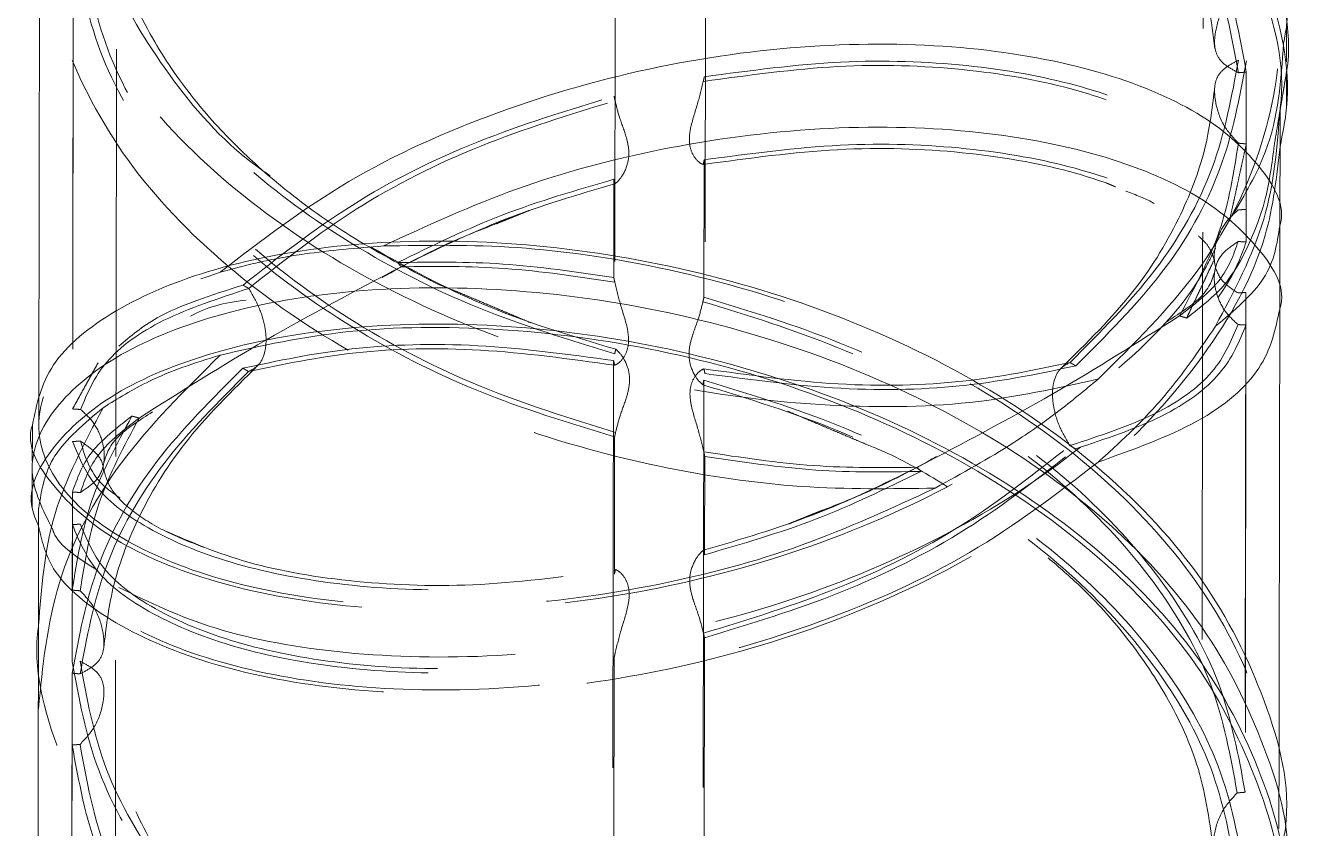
# Model space of a CAD drawing. Header units: millimetres. Extents: x 11 to 421, y 5 to 275.
# Drawn here: x 154.241 to 158.196, y 93.017 to 95.522 of the extents above; entities that cross this region are included whole.
import ezdxf

# ---------------------------------------------------------------- set-up
doc = ezdxf.new("R2010")
doc.units = ezdxf.units.MM
doc.linetypes.add('HIDDEN', pattern=[1.905, 1.27, -0.635])

msp = doc.modelspace()

# ---------------------------------------------------------------- linework, layer by layer
at = {"color": 7, "linetype": 'HIDDEN', "lineweight": 0}
for p, q in [((158.052, 97.0919), (158.0492, 95.4114)), ((156.0796, 96.9814), (156.0769, 95.3009)), ((156.361, 96.9199), (156.3585, 95.3618)), ((156.3631, 96.1169), (156.3604, 94.4364)), ((156.0816, 96.056), (156.079, 94.4979)), ((154.3908, 96.0064), (154.388, 94.3259)), ((154.3907, 95.7824), (154.3881, 94.2243)), ((158.0489, 95.3763), (158.0482, 94.9481)), ((158.0488, 95.1523), (158.0483, 94.8465)), ((156.358, 95.1027), (156.3573, 94.6745)), ((156.0765, 95.0419), (156.076, 94.736)), ((158.0478, 94.6891), (158.0453, 93.1309)), ((158.0479, 94.5875), (158.0452, 92.9069)), ((156.0755, 94.477), (156.0728, 92.7964)), ((156.3569, 94.4155), (156.3544, 92.8573)), ((156.0786, 94.2389), (156.0779, 93.8106)), ((156.36, 94.1774), (156.3595, 93.8715)), ((154.3876, 94.0669), (154.3871, 93.761)), ((154.3877, 93.9653), (154.387, 93.537)), ((156.359, 93.6125), (156.3563, 91.932)), ((156.0775, 93.5516), (156.0749, 91.9935)), ((154.3867, 93.502), (154.3839, 91.8215)), ((154.3866, 93.278), (154.384, 91.7199))]:
    msp.add_line(p, q, dxfattribs=at)
for points in [[(154.4706, 61.7929), (154.5338, 100.5951)], [(157.9221, 100.5916), (157.8589, 61.7894)], [(158.0241, 95.3742), (158.0489, 95.3763)], [(158.1461, 95.2088), (158.1741, 95.3752)], [(156.3585, 95.3618), (156.3553, 95.3471)], [(156.0801, 95.2868), (156.0769, 95.3009)], [(157.9959, 94.9104), (158.0488, 95.1523)], [(158.0488, 95.1523), (158.024, 95.1545)], [(156.3549, 95.0881), (156.358, 95.1027)], [(156.0765, 95.0419), (156.0796, 95.0278)], [(157.6106, 95.0313), (157.6408, 95.0184)], [(155.7085, 94.903), (155.8135, 94.9454)], [(158.0234, 94.9465), (158.0482, 94.9481)], [(158.0483, 94.8465), (158.0235, 94.848)], [(155.4129, 94.7693), (155.4018, 94.7823)], [(157.863, 94.6095), (157.9466, 94.7872)], [(154.9196, 94.712), (154.9373, 94.7017)], [(156.076, 94.736), (156.0791, 94.7213)], [(155.8172, 94.5946), (155.5727, 94.6976)], [(156.3542, 94.6604), (156.3573, 94.6745)], [(158.0478, 94.6891), (158.023, 94.6875)], [(157.8406, 94.616), (157.863, 94.6095)], [(158.0231, 94.589), (158.0479, 94.5875)], [(156.079, 94.4979), (156.0822, 94.512)], [(154.4676, 94.4698), (154.388, 94.3259)], [(156.0787, 94.4623), (156.0755, 94.477)], [(157.5167, 94.4604), (157.4991, 94.4707)], [(154.9192, 94.4529), (154.9369, 94.4427)], [(156.3572, 94.451), (156.3604, 94.4364)], [(156.3569, 94.4155), (156.3537, 94.4014)], [(154.2828, 94.3322), (154.2827, 94.276)], [(154.4129, 94.3243), (154.388, 94.3259)], [(154.5954, 94.2974), (154.573, 94.3038)], [(156.6188, 94.3188), (156.8632, 94.2158)], [(154.3881, 94.2243), (154.413, 94.2258)], [(156.0818, 94.253), (156.0786, 94.2389)], [(156.36, 94.1774), (156.3568, 94.192)], [(157.5163, 94.2014), (157.4986, 94.2117)], [(157.0231, 94.144), (157.0342, 94.1311)], [(154.3876, 94.0669), (154.4124, 94.0653)], [(156.7274, 94.0104), (156.6225, 93.9679)], [(154.4125, 93.9668), (154.3877, 93.9653)], [(156.3595, 93.8715), (156.3563, 93.8856)], [(156.0811, 93.8253), (156.0779, 93.8106)], [(154.3871, 93.761), (154.4119, 93.7589)], [(156.3559, 93.6266), (156.359, 93.6125)], [(156.0775, 93.5516), (156.0807, 93.5662)], [(154.4115, 93.4999), (154.3867, 93.502)], [(154.3866, 93.278), (154.4114, 93.2801)], [(158.0453, 93.1309), (158.0204, 93.1288)]]:
    msp.add_open_spline(points, degree=1, dxfattribs=at)
at = {"color": 7, "linetype": 'Continuous', "lineweight": 15}
for points, knots in [([(158.1651, 95.4664), (158.1687, 95.4854), (158.197, 95.6366), (158.1219, 95.9242), (157.9347, 96.304), (157.6179, 96.6456), (157.2093, 96.9321), (156.7324, 97.1512), (156.2209, 97.295), (155.7092, 97.361), (155.2325, 97.3517), (154.8225, 97.2747), (154.5105, 97.1426), (154.3058, 96.9717), (154.28, 96.8443), (154.2672, 96.7808)], [0, 0, 0, 0, 0.011837, 0.094219, 0.176597, 0.258972, 0.341347, 0.423725, 0.506107, 0.588497, 0.670896, 0.753306, 0.835717, 0.918116, 1, 1, 1, 1]), ([(158.1741, 95.3752), (158.1742, 95.376), (158.1967, 95.509), (158.1195, 95.7786), (157.935, 96.1581), (157.6175, 96.4998), (157.2091, 96.7863), (156.7322, 97.0054), (156.2207, 97.1492), (155.709, 97.2152), (155.2321, 97.2058), (154.8228, 97.1289), (154.5081, 96.9967), (154.313, 96.8257), (154.2387, 96.6361), (154.3001, 96.5141), (154.3301, 96.4546)], [0, 0, 0, 0, 0.000471, 0.077638, 0.154801, 0.231961, 0.309121, 0.386284, 0.46345, 0.540624, 0.617806, 0.695, 0.772193, 0.849376, 0.926549, 1, 1, 1, 1]), ([(158.1541, 95.1443), (158.1622, 95.1843), (158.1971, 95.3565), (158.1234, 95.6652), (157.9337, 96.045), (157.6176, 96.3866), (157.2089, 96.6731), (156.732, 96.8922), (156.2205, 97.036), (155.7089, 97.102), (155.2319, 97.0926), (154.823, 97.0158), (154.5068, 96.8835), (154.3172, 96.7127), (154.2435, 96.5645), (154.2783, 96.4832), (154.2862, 96.4646)], [0, 0, 0, 0, 0.024014, 0.10337, 0.182721, 0.262069, 0.341418, 0.420769, 0.500125, 0.579487, 0.658859, 0.738242, 0.817624, 0.896996, 0.976358, 1, 1, 1, 1]), ([(154.8526, 96.9983), (154.981, 97.0272), (155.2379, 97.085), (155.7152, 97.09), (156.2202, 97.0245), (156.7269, 96.8808), (157.1988, 96.663), (157.6031, 96.3784), (157.917, 96.0391), (158.1011, 95.6623), (158.1737, 95.3952), (158.1541, 95.2634), (158.1541, 95.2629)], [0, 0, 0, 0, 0.111096, 0.222177, 0.333245, 0.444304, 0.555356, 0.666404, 0.777453, 0.888505, 0.999564, 1, 1, 1, 1]), ([(158.1745, 95.4087), (158.1745, 95.4275), (158.1746, 95.4653), (158.1747, 95.503), (158.1747, 95.5218)], [0, 0, 0, 0, 0.5, 1, 1, 1, 1]), ([(154.8489, 94.7529), (154.9775, 94.8514), (155.2346, 95.0484), (155.7122, 95.2622), (156.2175, 95.4054), (156.7246, 95.4704), (157.1968, 95.4611), (157.6015, 95.3852), (157.9157, 95.2546), (158.1001, 95.0862), (158.1729, 94.9589), (158.1535, 94.8967), (158.1535, 94.8964)], [0, 0, 0, 0, 0.111099, 0.222183, 0.333254, 0.444315, 0.55537, 0.666421, 0.777473, 0.888528, 0.999589, 1, 1, 1, 1]), ([(155.3573, 94.8342), (155.4949, 94.8977), (155.7698, 95.0246), (156.2383, 95.1481), (156.7239, 95.2116), (157.1965, 95.2021), (157.601, 95.1262), (157.9156, 94.9955), (158.0985, 94.8274), (158.1752, 94.6995), (158.1531, 94.6376), (158.153, 94.6374)], [0, 0, 0, 0, 0.11337, 0.226694, 0.3555, 0.484299, 0.613094, 0.74189, 0.870688, 0.999494, 1, 1, 1, 1]), ([(158.1533, 94.6374), (158.1533, 94.6806), (158.1535, 94.7669), (158.1536, 94.8533), (158.1537, 94.8964)], [0, 0, 0, 0, 0.5000094, 1, 1, 1, 1]), ([(158.161, 92.962), (158.1646, 92.981), (158.1929, 93.1322), (158.1179, 93.4198), (157.9306, 93.7996), (157.6138, 94.1412), (157.2052, 94.4277), (156.7284, 94.6468), (156.2168, 94.7906), (155.7051, 94.8566), (155.2285, 94.8472), (154.8184, 94.7703), (154.5064, 94.6382), (154.3017, 94.4673), (154.2759, 94.3399), (154.2631, 94.2764)], [0, 0, 0, 0, 0.011837, 0.094219, 0.176597, 0.258972, 0.341347, 0.423725, 0.506107, 0.588497, 0.670896, 0.753306, 0.835717, 0.918116, 1, 1, 1, 1]), ([(158.17, 92.8709), (158.1701, 92.8716), (158.1926, 93.0047), (158.1154, 93.2741), (157.9309, 93.6537), (157.6134, 93.9954), (157.2051, 94.2818), (156.7281, 94.5009), (156.2166, 94.6448), (155.7049, 94.7108), (155.2281, 94.7014), (154.8188, 94.6245), (154.504, 94.4923), (154.3089, 94.3213), (154.2346, 94.1316), (154.2961, 94.0096), (154.326, 93.9501)], [0, 0, 0, 0, 0.000451, 0.07762, 0.154784, 0.231945, 0.309107, 0.386271, 0.46344, 0.540615, 0.617799, 0.694994, 0.772189, 0.849373, 0.926548, 1, 1, 1, 1]), ([(155.5727, 94.6976), (155.5493, 94.7061), (155.525, 94.7149), (155.5036, 94.7269), (155.5029, 94.7273)], [0, 0, 0, 0, 0.968163, 1, 1, 1, 1]), ([(154.929, 94.6654), (154.8958, 94.6606), (154.8263, 94.6505), (154.7798, 94.6272), (154.7556, 94.615)], [0, 0, 0, 0, 0.478381, 1, 1, 1, 1]), ([(158.15, 92.6399), (158.1581, 92.6799), (158.193, 92.852), (158.1193, 93.1608), (157.9297, 93.5406), (157.6135, 93.8822), (157.2048, 94.1686), (156.728, 94.3877), (156.2164, 94.5316), (155.7048, 94.5976), (155.2278, 94.5882), (154.8189, 94.5113), (154.5027, 94.3791), (154.3131, 94.2083), (154.2394, 94.0601), (154.2742, 93.9788), (154.2822, 93.9601)], [0, 0, 0, 0, 0.024014, 0.10337, 0.182721, 0.26207, 0.341418, 0.420769, 0.500125, 0.579487, 0.658859, 0.738241, 0.817624, 0.896996, 0.976358, 1, 1, 1, 1]), ([(154.8485, 94.4939), (154.9769, 94.5228), (155.2338, 94.5805), (155.7111, 94.5856), (156.2161, 94.5201), (156.7228, 94.3764), (157.1947, 94.1585), (157.599, 93.8739), (157.9129, 93.5347), (158.0969, 93.1578), (158.1696, 92.8909), (158.15, 92.759), (158.15, 92.7585)], [0, 0, 0, 0, 0.111097, 0.222177, 0.333245, 0.444304, 0.555356, 0.666404, 0.777453, 0.888505, 0.999564, 1, 1, 1, 1]), ([(154.2815, 93.3915), (154.2947, 93.5232), (154.3211, 93.7871), (154.5188, 94.1669), (154.7386, 94.3849), (154.8485, 94.4939)], [0, 0, 0, 0, 0.332419, 0.666186, 1, 1, 1, 1]), ([(154.4834, 94.3296), (154.5291, 94.3583), (154.6025, 94.4042), (154.7301, 94.4571), (154.8089, 94.4816), (154.8485, 94.4939)], [0, 0, 0, 0, 0.453024, 0.725496, 1, 1, 1, 1]), ([(154.2819, 93.6505), (154.2906, 93.7668), (154.3082, 93.9999), (154.4249, 94.2195), (154.4834, 94.3296)], [0, 0, 0, 0, 0.498779, 1, 1, 1, 1]), ([(154.2825, 94.017), (154.2911, 94.0723), (154.3085, 94.1834), (154.425, 94.2808), (154.4834, 94.3296)], [0, 0, 0, 0, 0.498779, 1, 1, 1, 1]), ([(154.2627, 94.276), (154.2626, 94.2572), (154.2626, 94.2194), (154.2625, 94.1817), (154.2625, 94.1628)], [0, 0, 0, 0, 0.500011, 1, 1, 1, 1]), ([(154.2816, 93.6504), (154.2816, 93.6073), (154.2814, 93.5209), (154.2813, 93.4346), (154.2812, 93.3915)], [0, 0, 0, 0, 0.500103, 1, 1, 1, 1])]:
    msp.add_open_spline(points, degree=3, knots=knots, dxfattribs=at)
at = {"color": 7, "linetype": 'HIDDEN', "lineweight": 0}
for points, knots in [([(155.3614, 97.3386), (155.4988, 97.3408), (155.7736, 97.3453), (156.2417, 97.2769), (156.7271, 97.1401), (157.1991, 96.9219), (157.6042, 96.6374), (157.915, 96.2983), (158.1103, 95.9208), (158.1772, 95.5232), (158.109, 95.1268), (157.9186, 94.7465), (157.6978, 94.5285), (157.5874, 94.4194)], [0, 0, 0, 0, 0.081797, 0.163561, 0.256495, 0.349423, 0.442349, 0.535276, 0.628205, 0.721139, 0.814081, 0.907034, 1, 1, 1, 1]), ([(158.0489, 95.3763), (158.028, 95.4907), (157.9862, 95.7194), (157.7981, 96.0427), (157.5298, 96.3356), (157.1867, 96.5854), (156.7908, 96.7888), (156.5043, 96.8762), (156.361, 96.9199)], [0, 0, 0, 0, 0.166746, 0.333397, 0.5, 0.666603, 0.833254, 1, 1, 1, 1]), ([(158.0241, 95.3742), (158.0035, 95.4876), (157.9624, 95.7143), (157.7769, 96.0348), (157.512, 96.3253), (157.1731, 96.5732), (156.7823, 96.7752), (156.4993, 96.8623), (156.3578, 96.9058)], [0, 0, 0, 0, 0.166745, 0.333397, 0.5, 0.666604, 0.833255, 1, 1, 1, 1]), ([(157.4352, 96.3658), (157.4694, 96.3365), (157.5586, 96.2602), (157.6863, 96.1161), (157.8153, 95.9268), (157.9182, 95.7003), (157.9396, 95.5364), (157.9509, 95.4495)], [0, 0, 0, 0, 0.109408, 0.284952, 0.492621, 0.7308, 1, 1, 1, 1]), ([(157.5874, 94.4194), (157.459, 94.3906), (157.2021, 94.3328), (156.7248, 94.3277), (156.2198, 94.3933), (155.7131, 94.537), (155.2412, 94.7548), (154.8369, 95.0394), (154.523, 95.3786), (154.339, 95.7556), (154.2664, 96.0223), (154.2859, 96.1544), (154.286, 96.1549)], [0, 0, 0, 0, 0.111097, 0.222177, 0.333245, 0.444304, 0.555355, 0.666405, 0.777453, 0.888505, 0.999563, 1, 1, 1, 1]), ([(155.0048, 95.052), (154.983, 95.0677), (154.8478, 95.1647), (154.6667, 95.3853), (154.4767, 95.7029), (154.4362, 95.93), (154.4159, 96.0435)], [0, 0, 0, 0, 0.06021, 0.373355, 0.686589, 1, 1, 1, 1]), ([(156.079, 94.4979), (155.9357, 94.5416), (155.6492, 94.629), (155.2533, 94.8324), (154.9102, 95.0821), (154.6419, 95.375), (154.4538, 95.6984), (154.412, 95.9271), (154.3911, 96.0414)], [0, 0, 0, 0, 0.166746, 0.333397, 0.5, 0.666603, 0.833255, 1, 1, 1, 1]), ([(155.5029, 94.7273), (155.4175, 94.7725), (155.2578, 94.8569), (155.0607, 94.9981), (154.8974, 95.1426), (154.7532, 95.3013), (154.6249, 95.4911), (154.5217, 95.7175), (154.5004, 95.8813), (154.4891, 95.9683)], [0, 0, 0, 0, 0.14987, 0.280372, 0.392349, 0.512123, 0.653815, 0.816325, 1, 1, 1, 1]), ([(157.0786, 94.0792), (156.9412, 94.077), (156.6664, 94.0725), (156.1983, 94.1409), (155.713, 94.2777), (155.2407, 94.4959), (154.8366, 94.7804), (154.5223, 95.1197), (154.3398, 95.4964), (154.2633, 95.7637), (154.2855, 95.8954), (154.2856, 95.8959)], [0, 0, 0, 0, 0.11337, 0.226694, 0.3555, 0.484299, 0.613094, 0.74189, 0.870688, 0.999495, 1, 1, 1, 1]), ([(156.0786, 94.2389), (155.9353, 94.2826), (155.6488, 94.37), (155.2529, 94.5734), (154.9098, 94.8231), (154.6415, 95.116), (154.4534, 95.4394), (154.4116, 95.6681), (154.3907, 95.7824)], [0, 0, 0, 0, 0.166746, 0.333397, 0.5, 0.666603, 0.833254, 1, 1, 1, 1]), ([(156.0818, 94.253), (155.9403, 94.2965), (155.6573, 94.3835), (155.2664, 94.5856), (154.9276, 94.8334), (154.6627, 95.1239), (154.4771, 95.4445), (154.436, 95.6712), (154.4155, 95.7845)], [0, 0, 0, 0, 0.166745, 0.333397, 0.5, 0.666604, 0.833255, 1, 1, 1, 1]), ([(158.0245, 95.6333), (158.0084, 95.616), (157.9739, 95.5789), (157.953, 95.5141), (157.9479, 95.4604), (157.9577, 95.4228), (157.9824, 95.3965), (158.0109, 95.3813), (158.0241, 95.3742)], [0, 0, 0, 0, 0.193002, 0.414914, 0.550731, 0.687191, 0.854963, 1, 1, 1, 1]), ([(158.0049, 94.9278), (158.0436, 94.9933), (158.145, 95.1654), (158.1574, 95.3513), (158.1651, 95.4664)], [0, 0, 0, 0, 0.381089, 1, 1, 1, 1]), ([(156.3585, 95.3618), (156.5019, 95.3809), (156.7886, 95.4192), (157.1847, 95.404), (157.5282, 95.3424), (157.7968, 95.2377), (157.9852, 95.1026), (158.0272, 94.9996), (158.0482, 94.9481)], [0, 0, 0, 0, 0.166745, 0.333397, 0.5, 0.666603, 0.833255, 1, 1, 1, 1]), ([(157.4991, 94.4707), (157.5927, 94.5644), (157.78, 94.7518), (157.9617, 95.0744), (158.0035, 95.3005), (158.0244, 95.4135)], [0, 0, 0, 0, 0.333482, 0.666784, 1, 1, 1, 1]), ([(157.5167, 94.4604), (157.6116, 94.5549), (157.8013, 94.7439), (157.9854, 95.0692), (158.028, 95.2973), (158.0492, 95.4114)], [0, 0, 0, 0, 0.333482, 0.666783, 1, 1, 1, 1]), ([(158.024, 95.1545), (158.008, 95.1718), (157.9735, 95.209), (157.9528, 95.2739), (157.9479, 95.3276), (157.9578, 95.3652), (157.9826, 95.3914), (158.0112, 95.4065), (158.0244, 95.4135)], [0, 0, 0, 0, 0.192987, 0.415235, 0.551023, 0.687444, 0.854986, 1, 1, 1, 1]), ([(156.3553, 95.3471), (156.4969, 95.3665), (156.78, 95.4053), (157.1712, 95.3917), (157.5104, 95.3322), (157.7756, 95.23), (157.9614, 95.0978), (158.0027, 94.997), (158.0234, 94.9465)], [0, 0, 0, 0, 0.166745, 0.333396, 0.5, 0.666604, 0.833255, 1, 1, 1, 1]), ([(156.3553, 95.3471), (156.3496, 95.3238), (156.3374, 95.2738), (156.3151, 95.2098), (156.3096, 95.1563), (156.3204, 95.1181), (156.3415, 95.0939), (156.3506, 95.0899), (156.3549, 95.0881)], [0, 0, 0, 0, 0.192989, 0.414912, 0.550731, 0.687183, 0.854964, 1, 1, 1, 1]), ([(157.9505, 95.3328), (157.9434, 95.271), (157.9281, 95.1376), (157.8473, 94.9223), (157.7048, 94.6831), (157.5505, 94.531), (157.4686, 94.4504)], [0, 0, 0, 0, 0.2007378, 0.4336975, 0.6996886, 1, 1, 1, 1]), ([(154.9196, 94.712), (155.0289, 94.7981), (155.2474, 94.9703), (155.6477, 95.1705), (155.9338, 95.2574), (156.0769, 95.3009)], [0, 0, 0, 0, 0.333483, 0.666784, 1, 1, 1, 1]), ([(154.9373, 94.7017), (155.0452, 94.7872), (155.261, 94.9581), (155.6563, 95.1569), (155.9388, 95.2435), (156.0801, 95.2868)], [0, 0, 0, 0, 0.333482, 0.666784, 1, 1, 1, 1]), ([(156.0796, 95.0278), (156.0853, 95.0325), (156.0975, 95.0427), (156.1198, 95.0827), (156.1253, 95.1303), (156.1145, 95.1799), (156.0934, 95.2327), (156.0843, 95.2696), (156.0801, 95.2868)], [0, 0, 0, 0, 0.19299, 0.41524, 0.551022, 0.687444, 0.854988, 1, 1, 1, 1]), ([(158.1541, 95.2629), (158.1453, 95.1466), (158.1278, 94.9135), (158.0111, 94.6938), (157.9526, 94.5837)], [0, 0, 0, 0, 0.498779, 1, 1, 1, 1]), ([(154.2822, 93.9601), (154.2924, 93.9154), (154.3171, 93.8069), (154.5081, 93.653), (154.8187, 93.5199), (155.2293, 93.4421), (155.7061, 93.4316), (156.2181, 93.4964), (156.7301, 93.6392), (157.207, 93.8573), (157.6179, 94.143), (157.9285, 94.4842), (158.1192, 94.8252), (158.1439, 95.0514), (158.1541, 95.1443)], [0, 0, 0, 0, 0.0615834, 0.1492942, 0.2370026, 0.3247109, 0.4124218, 0.5001378, 0.5878613, 0.6755948, 0.763341, 0.851087, 0.9388207, 1, 1, 1, 1]), ([(154.5323, 93.7693), (154.6266, 93.7235), (154.8175, 93.6307), (155.2308, 93.5558), (155.706, 93.5447), (156.2184, 93.6096), (156.7303, 93.7523), (157.2071, 93.9705), (157.6186, 94.2561), (157.9268, 94.5976), (158.1052, 94.9027), (158.1288, 95.0916), (158.1358, 95.1475)], [0, 0, 0, 0, 0.103827, 0.210234, 0.316644, 0.423059, 0.529485, 0.635922, 0.742374, 0.848826, 0.955263, 1, 1, 1, 1]), ([(156.3549, 95.0881), (156.4965, 95.1075), (156.7796, 95.1463), (157.1708, 95.1326), (157.5099, 95.0731), (157.7751, 94.9709), (157.961, 94.8388), (158.0023, 94.738), (158.023, 94.6875)], [0, 0, 0, 0, 0.166745, 0.333396, 0.5, 0.666604, 0.833255, 1, 1, 1, 1]), ([(156.358, 95.1027), (156.5014, 95.1219), (156.7882, 95.1602), (157.1843, 95.145), (157.5278, 95.0834), (157.7964, 94.9786), (157.9848, 94.8435), (158.0268, 94.7406), (158.0478, 94.6891)], [0, 0, 0, 0, 0.166746, 0.333397, 0.5, 0.666603, 0.833254, 1, 1, 1, 1]), ([(157.8406, 94.616), (157.8872, 94.7033), (157.9805, 94.8777), (158.0095, 95.0623), (158.024, 95.1545)], [0, 0, 0, 0, 0.500407, 1, 1, 1, 1]), ([(155.4018, 94.7823), (155.5098, 94.835), (155.7258, 94.9404), (155.9596, 95.0081), (156.0765, 95.0419)], [0, 0, 0, 0, 0.50041, 1, 1, 1, 1]), ([(155.4129, 94.7693), (155.5197, 94.8218), (155.7331, 94.9266), (155.9642, 94.9941), (156.0796, 95.0278)], [0, 0, 0, 0, 0.5004079, 1, 1, 1, 1]), ([(157.673, 95.0048), (157.7041, 94.9934), (157.7383, 94.9808), (157.7598, 94.9673), (157.7618, 94.966)], [0, 0, 0, 0, 0.9086468, 1, 1, 1, 1]), ([(158.023, 94.6875), (158.0069, 94.6983), (157.9725, 94.7214), (157.9518, 94.7606), (157.9469, 94.808), (157.9568, 94.8582), (157.9816, 94.9089), (158.0101, 94.9346), (158.0234, 94.9465)], [0, 0, 0, 0, 0.192993, 0.414915, 0.550734, 0.687177, 0.85497, 1, 1, 1, 1]), ([(155.3533, 94.736), (155.4257, 94.7755), (155.5393, 94.8375), (155.6635, 94.8856), (155.7085, 94.903)], [0, 0, 0, 0, 0.637924, 1, 1, 1, 1]), ([(158.1535, 94.8964), (158.1448, 94.841), (158.1275, 94.73), (158.011, 94.6326), (157.9526, 94.5837)], [0, 0, 0, 0, 0.498845, 1, 1, 1, 1]), ([(157.8994, 94.8655), (157.9084, 94.8571), (157.9405, 94.8272), (157.9465, 94.7981), (157.9508, 94.7771)], [0, 0, 0, 0, 0.279772, 1, 1, 1, 1]), ([(154.2631, 94.2764), (154.2629, 94.276), (154.2406, 94.2129), (154.318, 94.083), (154.5028, 93.912), (154.8206, 93.7789), (155.2294, 93.7011), (155.7066, 93.6906), (156.2186, 93.7554), (156.73, 93.8983), (157.2094, 94.1158), (157.6109, 94.4038), (157.865, 94.6485), (157.9399, 94.8009), (157.9526, 94.8269)], [0, 0, 0, 0, 0.0006008, 0.0985244, 0.1964426, 0.294358, 0.3922734, 0.4901914, 0.5881153, 0.6860475, 0.7839909, 0.8819484, 0.9799059, 1, 1, 1, 1]), ([(155.3573, 94.8342), (155.274, 94.8273), (155.1406, 94.8162), (154.9739, 94.7859), (154.8907, 94.764), (154.8489, 94.7529)], [0, 0, 0, 0, 0.453024, 0.725495, 1, 1, 1, 1]), ([(156.0822, 94.512), (155.9398, 94.5546), (155.6711, 94.635), (155.4316, 94.7677), (155.3189, 94.8301)], [0, 0, 0, 0, 0.529825, 1, 1, 1, 1]), ([(155.3573, 94.8342), (155.4948, 94.8364), (155.7695, 94.8409), (156.2376, 94.7724), (156.723, 94.6357), (157.195, 94.4175), (157.6001, 94.1329), (157.911, 93.7939), (158.1062, 93.4164), (158.1732, 93.0188), (158.1049, 92.6224), (157.9146, 92.2421), (157.6938, 92.024), (157.5834, 91.915)], [0, 0, 0, 0, 0.0817968, 0.1635605, 0.2564947, 0.3494235, 0.4423497, 0.5352757, 0.6282045, 0.7211387, 0.814081, 0.9070338, 1, 1, 1, 1]), ([(158.0235, 94.848), (158.0091, 94.8068), (157.9802, 94.7242), (157.8871, 94.6521), (157.8406, 94.616)], [0, 0, 0, 0, 0.499592, 1, 1, 1, 1]), ([(158.0483, 94.8465), (158.0337, 94.8043), (158.0043, 94.72), (157.9101, 94.6464), (157.863, 94.6095)], [0, 0, 0, 0, 0.49959, 1, 1, 1, 1]), ([(158.0235, 94.848), (158.0074, 94.8373), (157.9729, 94.8142), (157.952, 94.775), (157.9469, 94.7276), (157.9567, 94.6775), (157.9814, 94.6268), (158.0099, 94.601), (158.0231, 94.589)], [0, 0, 0, 0, 0.192995, 0.415239, 0.551029, 0.687451, 0.854989, 1, 1, 1, 1]), ([(156.076, 94.736), (155.9592, 94.753), (155.7255, 94.7871), (155.5097, 94.7839), (155.4018, 94.7823)], [0, 0, 0, 0, 0.49959, 1, 1, 1, 1]), ([(157.0786, 94.0792), (156.9411, 94.0157), (156.6661, 93.8887), (156.1977, 93.7653), (155.712, 93.7017), (155.2396, 93.7113), (154.8342, 93.7872), (154.523, 93.9177), (154.3274, 94.0865), (154.2601, 94.2754), (154.328, 94.4632), (154.518, 94.6347), (154.7386, 94.7135), (154.8489, 94.7529)], [0, 0, 0, 0, 0.0817968, 0.1635605, 0.2564947, 0.3494234, 0.4423495, 0.5352758, 0.6282046, 0.7211387, 0.8140809, 0.9070339, 1, 1, 1, 1]), ([(154.9916, 94.5406), (154.9919, 94.5408), (155.1282, 94.6195), (155.2707, 94.6945), (155.4129, 94.7693)], [0, 0, 0, 0, 0.002077, 1, 1, 1, 1]), ([(156.0791, 94.7213), (155.9638, 94.7386), (155.7328, 94.773), (155.5196, 94.7706), (155.4129, 94.7693)], [0, 0, 0, 0, 0.499592, 1, 1, 1, 1]), ([(157.9507, 94.7569), (157.9425, 94.7286), (157.9286, 94.6803), (157.8369, 94.6213), (157.799, 94.5969)], [0, 0, 0, 0, 0.587132, 1, 1, 1, 1]), ([(154.9373, 94.7017), (154.8437, 94.6709), (154.6567, 94.6092), (154.4753, 94.4751), (154.4337, 94.3746), (154.4129, 94.3243)], [0, 0, 0, 0, 0.333482, 0.666784, 1, 1, 1, 1]), ([(154.9196, 94.712), (154.8217, 94.6811), (154.6591, 94.6298), (154.5687, 94.5527), (154.5327, 94.5221)], [0, 0, 0, 0, 0.602115, 1, 1, 1, 1]), ([(154.9373, 94.7017), (154.9489, 94.6821), (154.9722, 94.6428), (154.9884, 94.5864), (154.9916, 94.5535), (154.9916, 94.541), (154.9916, 94.5406)], [0, 0, 0, 0, 0.3730301, 0.7460517, 0.9933964, 1, 1, 1, 1]), ([(156.0791, 94.7213), (156.0847, 94.698), (156.0968, 94.6479), (156.119, 94.5838), (156.1243, 94.5304), (156.1134, 94.4922), (156.0922, 94.4681), (156.083, 94.4641), (156.0787, 94.4623)], [0, 0, 0, 0, 0.192994, 0.415244, 0.551025, 0.687447, 0.85499, 1, 1, 1, 1]), ([(156.3537, 94.4014), (156.3481, 94.4061), (156.336, 94.4163), (156.3139, 94.4563), (156.3086, 94.5039), (156.3195, 94.5536), (156.3407, 94.6063), (156.3499, 94.6433), (156.3542, 94.6604)], [0, 0, 0, 0, 0.192991, 0.414912, 0.550729, 0.687182, 0.854963, 1, 1, 1, 1]), ([(158.0204, 93.1288), (157.9999, 93.2422), (157.9588, 93.4688), (157.7732, 93.7894), (157.5083, 94.0799), (157.1695, 94.3278), (156.7786, 94.5298), (156.4957, 94.6169), (156.3542, 94.6604)], [0, 0, 0, 0, 0.166745, 0.333396, 0.5, 0.666604, 0.833255, 1, 1, 1, 1]), ([(158.0453, 93.1309), (158.0244, 93.2453), (157.9826, 93.474), (157.7945, 93.7973), (157.5261, 94.0902), (157.183, 94.3399), (156.7872, 94.5434), (156.5006, 94.6308), (156.3573, 94.6745)], [0, 0, 0, 0, 0.1667457, 0.333397, 0.5, 0.666603, 0.8332546, 1, 1, 1, 1]), ([(158.153, 94.6374), (158.1399, 94.575), (158.1137, 94.4499), (157.9164, 94.2786), (157.6968, 94.1998), (157.587, 94.1604)], [0, 0, 0, 0, 0.332419, 0.666185, 1, 1, 1, 1]), ([(157.4444, 94.3727), (157.4446, 94.3729), (157.5809, 94.4516), (157.7109, 94.5339), (157.8406, 94.616)], [0, 0, 0, 0, 0.002077, 1, 1, 1, 1]), ([(158.0231, 94.589), (158.0023, 94.5388), (157.9606, 94.4383), (157.7792, 94.3041), (157.5922, 94.2425), (157.4986, 94.2117)], [0, 0, 0, 0, 0.3332157, 0.6665174, 1, 1, 1, 1]), ([(158.0479, 94.5875), (158.0267, 94.5361), (157.9844, 94.4335), (157.8005, 94.2964), (157.6111, 94.2331), (157.5163, 94.2014)], [0, 0, 0, 0, 0.333215, 0.666518, 1, 1, 1, 1]), ([(157.9526, 94.5837), (157.9067, 94.5161), (157.8333, 94.4077), (157.7055, 94.268), (157.6266, 94.1964), (157.587, 94.1604)], [0, 0, 0, 0, 0.453025, 0.725496, 1, 1, 1, 1]), ([(154.9916, 94.5406), (154.9913, 94.5405), (154.855, 94.4618), (154.725, 94.3795), (154.5954, 94.2974)], [0, 0, 0, 0, 0.002077, 1, 1, 1, 1]), ([(154.9369, 94.4427), (154.9485, 94.4488), (154.9719, 94.4611), (154.9882, 94.4987), (154.9915, 94.5278), (154.9916, 94.5403), (154.9916, 94.5406)], [0, 0, 0, 0, 0.373021, 0.746042, 0.993396, 1, 1, 1, 1]), ([(156.0755, 94.477), (155.9326, 94.4962), (155.6467, 94.5347), (155.2467, 94.5228), (155.0284, 94.4762), (154.9192, 94.4529)], [0, 0, 0, 0, 0.3332158, 0.6665174, 1, 1, 1, 1]), ([(156.0787, 94.4623), (155.9376, 94.4818), (155.6553, 94.5207), (155.2602, 94.5104), (155.0447, 94.4653), (154.9369, 94.4427)], [0, 0, 0, 0, 0.333215, 0.666517, 1, 1, 1, 1]), ([(156.0822, 94.512), (156.0878, 94.5072), (156.0999, 94.4971), (156.122, 94.457), (156.1274, 94.4094), (156.1164, 94.3598), (156.0952, 94.3071), (156.086, 94.2701), (156.0818, 94.253)], [0, 0, 0, 0, 0.193002, 0.414914, 0.550731, 0.687191, 0.854964, 1, 1, 1, 1]), ([(154.4854, 93.5806), (154.4925, 93.6423), (154.5078, 93.7757), (154.5886, 93.9911), (154.7312, 94.2302), (154.8855, 94.3823), (154.9673, 94.463)], [0, 0, 0, 0, 0.200739, 0.433698, 0.699689, 1, 1, 1, 1]), ([(157.4991, 94.4707), (157.3912, 94.4481), (157.1757, 94.403), (156.7807, 94.3926), (156.4983, 94.4316), (156.3572, 94.451)], [0, 0, 0, 0, 0.333482, 0.666784, 1, 1, 1, 1]), ([(157.4991, 94.4707), (157.4874, 94.4645), (157.464, 94.4522), (157.4477, 94.4147), (157.4444, 94.3856), (157.4444, 94.3731), (157.4444, 94.3727)], [0, 0, 0, 0, 0.373029, 0.746061, 0.99338, 1, 1, 1, 1]), ([(154.3867, 93.502), (154.4079, 93.616), (154.4505, 93.8441), (154.6347, 94.1695), (154.8243, 94.3584), (154.9192, 94.4529)], [0, 0, 0, 0, 0.3332157, 0.6665173, 1, 1, 1, 1]), ([(154.4115, 93.4999), (154.4324, 93.6129), (154.4742, 93.8389), (154.656, 94.1615), (154.8432, 94.349), (154.9369, 94.4427)], [0, 0, 0, 0, 0.3332154, 0.6665171, 1, 1, 1, 1]), ([(156.3568, 94.192), (156.3512, 94.2153), (156.3391, 94.2654), (156.317, 94.3296), (156.3116, 94.383), (156.3225, 94.4212), (156.3438, 94.4453), (156.3529, 94.4492), (156.3572, 94.451)], [0, 0, 0, 0, 0.192987, 0.415235, 0.551023, 0.687444, 0.854986, 1, 1, 1, 1]), ([(157.5167, 94.4604), (157.4075, 94.4371), (157.1892, 94.3906), (156.7892, 94.3787), (156.5033, 94.4172), (156.3604, 94.4364)], [0, 0, 0, 0, 0.333482, 0.666783, 1, 1, 1, 1]), ([(158.02, 92.8698), (157.9995, 92.9832), (157.9584, 93.2098), (157.7728, 93.5304), (157.5079, 93.8209), (157.1691, 94.0687), (156.7782, 94.2708), (156.4952, 94.3579), (156.3537, 94.4014)], [0, 0, 0, 0, 0.166745, 0.333396, 0.5, 0.666604, 0.833255, 1, 1, 1, 1]), ([(158.0448, 92.8719), (158.0239, 92.9863), (157.9821, 93.215), (157.794, 93.5383), (157.5257, 93.8312), (157.1826, 94.0809), (156.7868, 94.2844), (156.5002, 94.3718), (156.3569, 94.4155)], [0, 0, 0, 0, 0.166746, 0.333397, 0.5, 0.666603, 0.833255, 1, 1, 1, 1]), ([(157.0786, 94.0792), (157.162, 94.1251), (157.2955, 94.1986), (157.4624, 94.3157), (157.5456, 94.3848), (157.5874, 94.4194)], [0, 0, 0, 0, 0.453026, 0.725497, 1, 1, 1, 1]), ([(157.4444, 94.3727), (157.4441, 94.3726), (157.3077, 94.2939), (157.1652, 94.2189), (157.0231, 94.144)], [0, 0, 0, 0, 0.002077, 1, 1, 1, 1]), ([(157.4986, 94.2117), (157.487, 94.2313), (157.4637, 94.2706), (157.4476, 94.327), (157.4444, 94.3598), (157.4444, 94.3724), (157.4444, 94.3727)], [0, 0, 0, 0, 0.3730173, 0.7460685, 0.9934128, 1, 1, 1, 1]), ([(154.3871, 93.761), (154.4018, 93.854), (154.4314, 94.04), (154.5257, 94.2159), (154.573, 94.3038)], [0, 0, 0, 0, 0.49959, 1, 1, 1, 1]), ([(154.573, 94.3038), (154.5258, 94.267), (154.4316, 94.1933), (154.4023, 94.109), (154.3876, 94.0669)], [0, 0, 0, 0, 0.50041, 1, 1, 1, 1]), ([(154.4124, 94.0653), (154.4285, 94.076), (154.4631, 94.0991), (154.4839, 94.1383), (154.489, 94.1857), (154.4792, 94.2359), (154.4546, 94.2866), (154.4261, 94.3124), (154.4129, 94.3243)], [0, 0, 0, 0, 0.1929896, 0.41524, 0.5510223, 0.6874439, 0.8549879, 1, 1, 1, 1]), ([(154.4852, 94.1564), (154.4934, 94.1848), (154.5073, 94.233), (154.599, 94.2921), (154.6369, 94.3165)], [0, 0, 0, 0, 0.587132, 1, 1, 1, 1]), ([(154.4119, 93.7589), (154.4264, 93.8511), (154.4555, 94.0356), (154.5487, 94.2101), (154.5954, 94.2974)], [0, 0, 0, 0, 0.499591, 1, 1, 1, 1]), ([(154.5954, 94.2974), (154.5488, 94.2613), (154.4557, 94.1892), (154.4268, 94.1066), (154.4124, 94.0653)], [0, 0, 0, 0, 0.500408, 1, 1, 1, 1]), ([(154.3881, 94.2243), (154.4091, 94.1728), (154.4511, 94.0698), (154.6395, 93.9347), (154.9082, 93.8299), (155.2516, 93.7683), (155.6477, 93.7532), (155.9345, 93.7915), (156.0779, 93.8106)], [0, 0, 0, 0, 0.166745, 0.333397, 0.5, 0.666603, 0.833255, 1, 1, 1, 1]), ([(154.413, 94.2258), (154.4288, 94.2149), (154.4627, 94.1914), (154.4827, 94.1611), (154.4843, 94.1357), (154.4845, 94.1318)], [0, 0, 0, 0, 0.424665, 0.913001, 1, 1, 1, 1]), ([(154.413, 94.2258), (154.4275, 94.1741), (154.4454, 94.1104), (154.5222, 94.0577), (154.5365, 94.0478)], [0, 0, 0, 0, 0.81359, 1, 1, 1, 1]), ([(156.3559, 93.6266), (156.4971, 93.6699), (156.7796, 93.7565), (157.1749, 93.9553), (157.3907, 94.1262), (157.4986, 94.2117)], [0, 0, 0, 0, 0.333216, 0.666517, 1, 1, 1, 1]), ([(157.0231, 94.144), (156.9164, 94.1428), (156.7031, 94.1403), (156.4722, 94.1748), (156.3568, 94.192)], [0, 0, 0, 0, 0.500407, 1, 1, 1, 1]), ([(156.359, 93.6125), (156.5021, 93.656), (156.7882, 93.7429), (157.1885, 93.943), (157.407, 94.1153), (157.5163, 94.2014)], [0, 0, 0, 0, 0.333215, 0.666518, 1, 1, 1, 1]), ([(156.8632, 94.2158), (156.886, 94.2065), (156.9768, 94.1697), (157.057, 94.1203), (157.117, 94.0833)], [0, 0, 0, 0, 0.251404, 1, 1, 1, 1]), ([(157.587, 94.1604), (157.4585, 94.0619), (157.2014, 93.865), (156.7237, 93.6511), (156.2184, 93.5079), (155.7114, 93.443), (155.2391, 93.4522), (154.8344, 93.5282), (154.5202, 93.6588), (154.3358, 93.8271), (154.263, 93.9545), (154.2824, 94.0167), (154.2825, 94.017)], [0, 0, 0, 0, 0.111097, 0.222177, 0.333245, 0.444304, 0.555356, 0.666404, 0.777453, 0.888505, 0.999563, 1, 1, 1, 1]), ([(157.0342, 94.1311), (156.9262, 94.1295), (156.7104, 94.1262), (156.4767, 94.1603), (156.36, 94.1774)], [0, 0, 0, 0, 0.5004107, 1, 1, 1, 1]), ([(157.0826, 94.1773), (157.0102, 94.1378), (156.8966, 94.0759), (156.7724, 94.0278), (156.7274, 94.0104)], [0, 0, 0, 0, 0.637925, 1, 1, 1, 1]), ([(154.7951, 93.8949), (154.7547, 93.911), (154.6636, 93.9472), (154.5706, 94.0082), (154.5035, 94.0731), (154.4913, 94.1152), (154.4851, 94.1363)], [0, 0, 0, 0, 0.210109, 0.474461, 0.73758, 1, 1, 1, 1]), ([(156.3563, 93.8856), (156.4718, 93.9193), (156.7029, 93.9868), (156.9163, 94.0916), (157.0231, 94.144)], [0, 0, 0, 0, 0.499592, 1, 1, 1, 1]), ([(156.3595, 93.8715), (156.4763, 93.9053), (156.7102, 93.9729), (156.9261, 94.0783), (157.0342, 94.1311)], [0, 0, 0, 0, 0.49959, 1, 1, 1, 1]), ([(154.326, 93.9501), (154.327, 93.9471), (154.3428, 93.8996), (154.407, 93.8596), (154.4671, 93.8222)], [0, 0, 0, 0, 0.063923, 1, 1, 1, 1]), ([(154.3877, 93.9653), (154.4087, 93.9138), (154.4507, 93.8108), (154.6391, 93.6757), (154.9077, 93.5709), (155.2512, 93.5093), (155.6473, 93.4942), (155.9341, 93.5325), (156.0775, 93.5516)], [0, 0, 0, 0, 0.166746, 0.333397, 0.5, 0.666603, 0.833254, 1, 1, 1, 1]), ([(154.4125, 93.9668), (154.4332, 93.9164), (154.4745, 93.8156), (154.6604, 93.6834), (154.9256, 93.5812), (155.2647, 93.5217), (155.6559, 93.5081), (155.939, 93.5469), (156.0807, 93.5662)], [0, 0, 0, 0, 0.166745, 0.3333963, 0.5000001, 0.666604, 0.8332552, 1, 1, 1, 1]), ([(154.6742, 93.9473), (154.7569, 93.9112), (154.9225, 93.8389), (155.2661, 93.7811), (155.6561, 93.767), (155.9394, 93.8058), (156.0811, 93.8253)], [0, 0, 0, 0, 0.24985, 0.499805, 0.749833, 1, 1, 1, 1]), ([(156.3563, 93.8856), (156.3506, 93.8809), (156.3385, 93.8707), (156.3162, 93.8306), (156.3106, 93.783), (156.3214, 93.7334), (156.3425, 93.6807), (156.3516, 93.6437), (156.3559, 93.6266)], [0, 0, 0, 0, 0.1929955, 0.4152393, 0.5510295, 0.687451, 0.8549894, 1, 1, 1, 1]), ([(157.4311, 93.8614), (157.4654, 93.8321), (157.5545, 93.7557), (157.6822, 93.6117), (157.8112, 93.4223), (157.9142, 93.1958), (157.9355, 93.032), (157.9468, 92.9451)], [0, 0, 0, 0, 0.109408, 0.284952, 0.492621, 0.7308, 1, 1, 1, 1]), ([(156.0807, 93.5662), (156.0863, 93.5895), (156.0985, 93.6396), (156.1208, 93.7036), (156.1263, 93.757), (156.1155, 93.7952), (156.0944, 93.8195), (156.0853, 93.8234), (156.0811, 93.8253)], [0, 0, 0, 0, 0.192993, 0.414915, 0.550734, 0.687178, 0.85497, 1, 1, 1, 1]), ([(154.4119, 93.7589), (154.428, 93.7416), (154.4624, 93.7044), (154.4831, 93.6394), (154.488, 93.5858), (154.4781, 93.5482), (154.4533, 93.522), (154.4248, 93.5069), (154.4115, 93.4999)], [0, 0, 0, 0, 0.192994, 0.415244, 0.551025, 0.687447, 0.85499, 1, 1, 1, 1]), ([(157.5834, 91.915), (157.4549, 91.8862), (157.198, 91.8284), (156.7207, 91.8233), (156.2157, 91.8889), (155.7091, 92.0325), (155.2371, 92.2504), (154.8328, 92.535), (154.5189, 92.8742), (154.3349, 93.2512), (154.2622, 93.5179), (154.2818, 93.65), (154.2819, 93.6505)], [0, 0, 0, 0, 0.111097, 0.222177, 0.333245, 0.444304, 0.555356, 0.666404, 0.777453, 0.888505, 0.999563, 1, 1, 1, 1]), ([(156.0749, 91.9935), (155.9316, 92.0372), (155.6451, 92.1246), (155.2493, 92.328), (154.9061, 92.5777), (154.6378, 92.8706), (154.4497, 93.194), (154.4079, 93.4227), (154.387, 93.537)], [0, 0, 0, 0, 0.166746, 0.333397, 0.5, 0.666603, 0.833255, 1, 1, 1, 1]), ([(154.4114, 93.2801), (154.4275, 93.2974), (154.462, 93.3344), (154.4829, 93.3993), (154.488, 93.453), (154.4782, 93.4906), (154.4536, 93.5169), (154.425, 93.5321), (154.4118, 93.5391)], [0, 0, 0, 0, 0.192991, 0.414912, 0.550729, 0.687182, 0.854963, 1, 1, 1, 1]), ([(155.0007, 92.5476), (154.9789, 92.5632), (154.8437, 92.6603), (154.6627, 92.8809), (154.4726, 93.1985), (154.4321, 93.4256), (154.4118, 93.5391)], [0, 0, 0, 0, 0.06021, 0.3733554, 0.6865895, 1, 1, 1, 1]), ([(155.4988, 92.2229), (155.4134, 92.268), (155.2537, 92.3525), (155.0566, 92.4937), (154.8933, 92.6382), (154.7491, 92.7969), (154.6208, 92.9867), (154.5176, 93.2131), (154.4963, 93.3769), (154.485, 93.4638)], [0, 0, 0, 0, 0.1498702, 0.2803722, 0.3923492, 0.5121227, 0.6538151, 0.8163249, 1, 1, 1, 1]), ([(157.0745, 91.5748), (156.9371, 91.5725), (156.6623, 91.5681), (156.1942, 91.6365), (155.7089, 91.7733), (155.2366, 91.9915), (154.8325, 92.276), (154.5182, 92.6152), (154.3357, 92.992), (154.2592, 93.2591), (154.2814, 93.3909), (154.2815, 93.3915)], [0, 0, 0, 0, 0.11337, 0.226694, 0.355501, 0.484299, 0.613094, 0.741889, 0.870688, 0.999495, 1, 1, 1, 1]), ([(156.0745, 91.7345), (155.9312, 91.7782), (155.6447, 91.8656), (155.2488, 92.069), (154.9057, 92.3187), (154.6374, 92.6116), (154.4493, 92.935), (154.4075, 93.1637), (154.3866, 93.278)], [0, 0, 0, 0, 0.1667457, 0.3333968, 0.5000002, 0.666603, 0.8332546, 1, 1, 1, 1]), ([(156.0777, 91.7485), (155.9362, 91.7921), (155.6532, 91.8791), (155.2624, 92.0812), (154.9235, 92.329), (154.6586, 92.6195), (154.4731, 92.9401), (154.432, 93.1668), (154.4114, 93.2801)], [0, 0, 0, 0, 0.166745, 0.333396, 0.5, 0.666604, 0.833255, 1, 1, 1, 1]), ([(158.0204, 93.1288), (158.0044, 93.1116), (157.9698, 93.0745), (157.949, 93.0096), (157.9438, 92.956), (157.9537, 92.9183), (157.9783, 92.8921), (158.0068, 92.8769), (158.02, 92.8698)], [0, 0, 0, 0, 0.192991, 0.414919, 0.550736, 0.687181, 0.854968, 1, 1, 1, 1])]:
    msp.add_open_spline(points, degree=3, knots=knots, dxfattribs=at)
at = {"color": 7, "linetype": 'Continuous', "lineweight": 15}
for points, degree in [([(154.2853, 95.8959), (154.2828, 94.3322)], 1), ([(158.1743, 95.2629), (158.1743, 95.2817), (158.1744, 95.3195), (158.1744, 95.3572), (158.1745, 95.3761)], 3), ([(158.1537, 94.8964), (158.1543, 95.2629)], 1), ([(158.1358, 95.1475), (158.1461, 95.2088)], 1), ([(158.1506, 93.0175), (158.1533, 94.6374)], 1), ([(154.2624, 94.1301), (154.2624, 94.1113), (154.2623, 94.0735), (154.2623, 94.0358), (154.2622, 94.0169)], 3), ([(154.2822, 94.017), (154.2816, 93.6505)], 1), ([(154.2812, 93.3915), (154.2787, 91.8278)], 1)]:
    msp.add_open_spline(points, degree=degree, dxfattribs=at)

doc.saveas('drawing.dxf')
